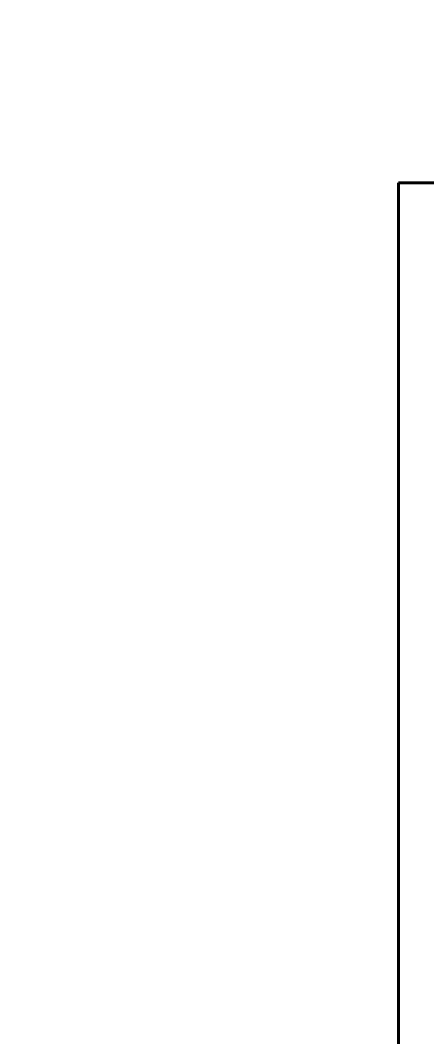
# Model space of a CAD drawing. Header units: millimetres. Extents: x 0 to 1680, y 0 to 594.
# Drawn here: x 0 to 44.5, y 482.9 to 594 of the extents above; entities that cross this region are included whole.
import ezdxf

# ---------------------------------------------------------------- set-up
doc = ezdxf.new("R2010")
doc.units = ezdxf.units.MM
doc.linetypes.add('K5LT_BASIC', pattern=[0])
doc.layers.add('Системный слой', color=7, linetype='Continuous')

msp = doc.modelspace()

# ---------------------------------------------------------------- linework, layer by layer
at = {"layer": 'Системный слой', "color": 5, "linetype": 'K5LT_BASIC', "lineweight": 60, "true_color": 0x0000ff}
for q in [(41.27074, 381.97534), (181.14574, 576.26284)]:
    msp.add_line((41.27074, 576.26284), q, dxfattribs=at)

doc.saveas('drawing.dxf')
